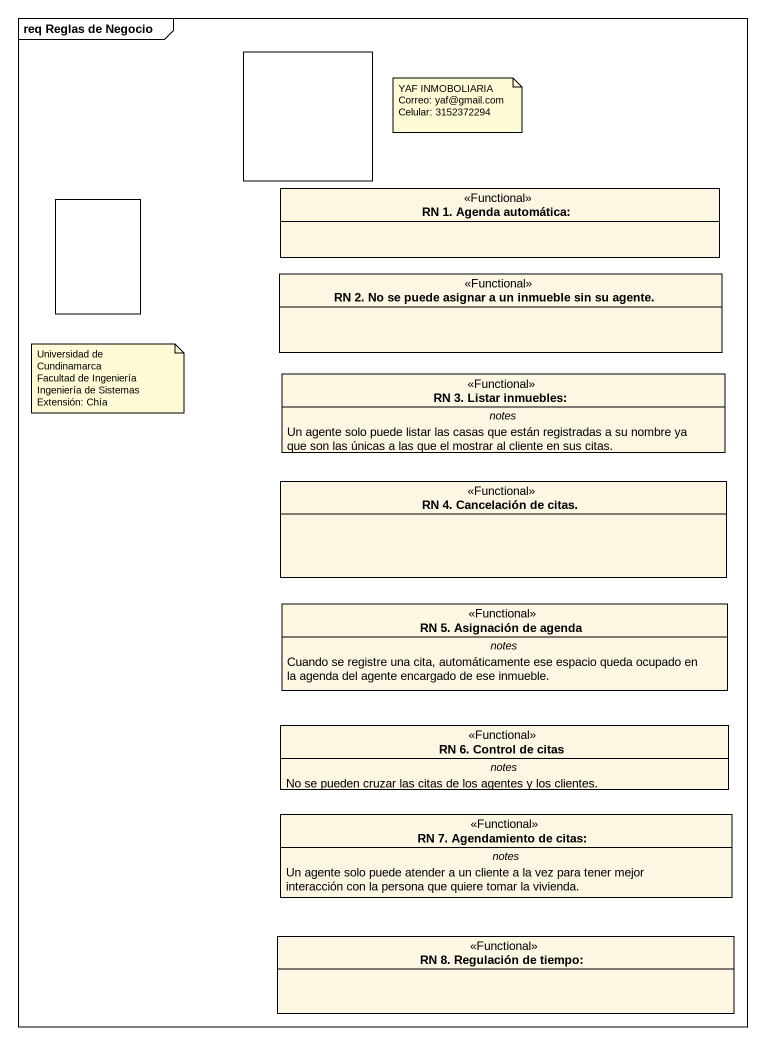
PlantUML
@startuml
mainframe req Reglas de Negocio
allowmixing
hide circle
hide empty members
rectangle " " as rectangle1
rectangle " " as rectangle2
class "RN 1. Agenda automática:" as RN_1_Agenda_automática <<Functional>>
class "RN 2. No se puede asignar a un inmueble sin su agente." as RN_2_No_se_puede_asignar_a <<Functional>>
class "RN 3. Listar inmuebles:" as RN_3_Listar_inmuebles <<Functional>> {
  -- notes --
  Un agente solo puede listar las casas que están registradas a su nombre ya que son las únicas a las que el mostrar al cliente en sus citas.
}
class "RN 4. Cancelación de citas." as RN_4_Cancelación_de_citas <<Functional>>
class "RN 5. Asignación de agenda" as RN_5_Asignación_de_agenda <<Functional>> {
  -- notes --
  Cuando se registre una cita, automáticamente ese espacio queda ocupado en la agenda del agente encargado de ese inmueble.
}
class "RN 6. Control de citas" as RN_6_Control_de_citas <<Functional>> {
  -- notes --
  No se pueden cruzar las citas de los agentes y los clientes.
}
class "RN 7. Agendamiento de citas:" as RN_7_Agendamiento_de_citas <<Functional>> {
  -- notes --
  Un agente solo puede atender a un cliente a la vez para tener mejor interacción con la persona que quiere tomar la vivienda.
}
class "RN 8. Regulación de tiempo:" as RN_8_Regulación_de_tiempo <<Functional>>
note as N1
  YAF INMOBOLIARIA
  Correo: yaf@gmail.com
  Celular: 3152372294
end note
note as N2
  Universidad de Cundinamarca
  Facultad de Ingeniería
  Ingeniería de Sistemas
  Extensión: Chía
end note
@enduml
